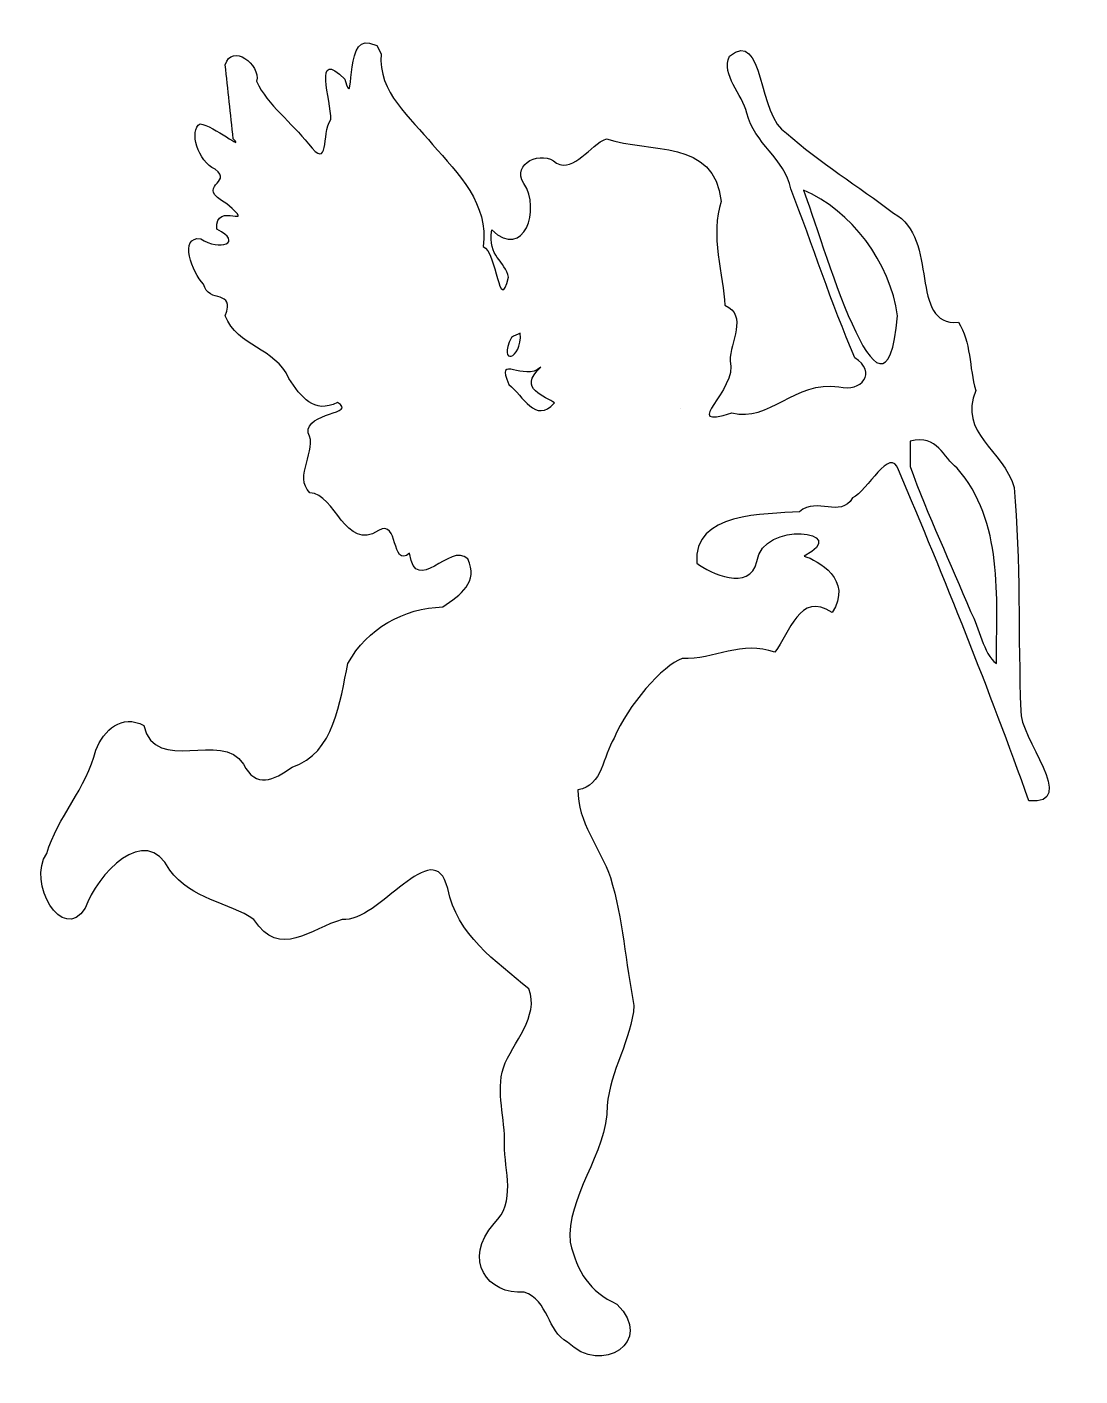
# Model space of a CAD drawing. Header units: centimetres. Extents: x -8.8 to 7.7, y -9.7 to 11.5.
import ezdxf

# ---------------------------------------------------------------- set-up
doc = ezdxf.new("R2010")
doc.units = ezdxf.units.CM
doc.header["$MEASUREMENT"] = 0
doc.layers.add('Layer 1', color=7, linetype='Continuous')

msp = doc.modelspace()

# ---------------------------------------------------------------- linework, layer by layer
at = {"layer": 'Layer 1'}
for points, knots in [([(-3.44803, 11.27399), (-3.85177, 11.38629), (-3.68053, 10.12085), (-3.83649, 10.70472), (-3.83649, 10.70472), (-4.35211, 11.21475), (-4.04737, 10.35255), (-4.05958, 10.06856), (-4.05958, 10.06856), (-4.21338, 9.83744), (-4.06582, 9.24668), (-4.41327, 9.68506), (-4.41327, 9.68506), (-4.66922, 10.02118), (-5.0581, 10.29263), (-5.22779, 10.67072), (-5.22779, 10.67072), (-5.16127, 10.93469), (-5.6195, 11.27743), (-5.72262, 10.93086), (-5.72262, 10.93086), (-5.68072, 10.5428), (-5.63883, 10.15475), (-5.59694, 9.76669), (-5.59694, 9.76669), (-5.40334, 9.55506), (-5.90247, 9.97284), (-6.12043, 10.00215), (-6.12043, 10.00215), (-6.30108, 9.89888), (-6.15107, 9.40204), (-5.88338, 9.28679), (-5.88338, 9.28679), (-5.57789, 9.05413), (-6.22802, 9.0383), (-5.69599, 8.73927), (-5.69599, 8.73927), (-5.19871, 8.29988), (-5.89726, 8.81314), (-5.85513, 8.33929), (-5.85513, 8.33929), (-5.42521, 8.125), (-5.81227, 7.98849), (-6.10963, 8.18758), (-6.10963, 8.18758), (-6.45762, 8.24276), (-6.24507, 7.64311), (-6.06455, 7.4758), (-6.06455, 7.4758), (-5.98876, 7.14808), (-5.55951, 7.4103), (-5.72262, 6.97617), (-5.72262, 6.97617), (-5.53519, 6.47898), (-4.93096, 6.47587), (-4.71972, 5.98723), (-4.71972, 5.98723), (-4.52797, 5.69509), (-4.32915, 5.42132), (-3.95347, 5.60773), (-3.95347, 5.60773), (-3.63954, 5.4221), (-4.45016, 5.46426), (-4.41658, 5.12814), (-4.41658, 5.12814), (-4.25419, 4.86615), (-4.6615, 4.43802), (-4.38717, 4.18567), (-4.38717, 4.18567), (-3.98702, 4.17352), (-3.83013, 3.24769), (-3.30828, 3.59027), (-3.30828, 3.59027), (-2.98285, 3.78424), (-3.11696, 2.99292), (-2.81716, 3.23222), (-2.81716, 3.23222), (-2.71218, 2.53604), (-2.18217, 3.41606), (-1.90128, 3.14508), (-1.90128, 3.14508), (-1.72637, 2.7712), (-2.0148, 2.58059), (-2.29234, 2.38566), (-2.29234, 2.38566), (-2.90769, 2.36839), (-3.48684, 2.04747), (-3.78868, 1.49516), (-3.78868, 1.49516), (-3.91821, 0.89402), (-3.99615, 0.08219), (-4.66974, -0.14062), (-4.66974, -0.14062), (-4.96035, -0.34445), (-5.24042, -0.48306), (-5.43505, -0.09266), (-5.43505, -0.09266), (-5.78105, 0.45516), (-6.81664, -0.26817), (-7.00663, 0.51626), (-7.00663, 0.51626), (-7.35684, 0.70428), (-7.63277, 0.4473), (-7.7629, 0.12965), (-7.7629, 0.12965), (-7.90149, -0.46957), (-8.3724, -0.93401), (-8.53654, -1.50211), (-8.53654, -1.50211), (-8.84744, -1.95433), (-8.29306, -2.93291), (-7.93032, -2.36329), (-7.93032, -2.36329), (-7.74958, -1.836), (-6.98228, -1.00077), (-6.59651, -1.76264), (-6.59651, -1.76264), (-6.26094, -2.22356), (-5.65719, -2.27192), (-5.27241, -2.54081), (-5.27241, -2.54081), (-4.86883, -3.17539), (-4.36895, -2.67737), (-3.87883, -2.54158), (-3.87883, -2.54158), (-3.30107, -2.60262), (-2.44069, -1.1575), (-2.21619, -2.0542), (-2.21619, -2.0542), (-2.07149, -2.78291), (-1.46452, -3.19495), (-0.93697, -3.63611), (-0.93697, -3.63611), (-0.76617, -4.07128), (-1.19368, -4.47519), (-1.33948, -4.87725), (-1.33948, -4.87725), (-1.45961, -5.25281), (-1.30838, -5.68379), (-1.32132, -6.08125), (-1.32132, -6.08125), (-1.32649, -6.51067), (-1.12898, -6.98823), (-1.48543, -7.33177), (-1.48543, -7.33177), (-1.9906, -7.89703), (-1.58305, -8.46874), (-1.01193, -8.41299), (-1.01193, -8.41299), (-0.62388, -8.54871), (-0.65065, -9.03314), (-0.33013, -9.20081), (-0.33013, -9.20081), (0.21027, -9.73684), (1.05447, -9.1914), (0.4505, -8.60236), (0.4505, -8.60236), (0.01599, -8.40728), (-0.17943, -8.09414), (-0.28488, -7.6291), (-0.28488, -7.6291), (-0.36279, -6.93243), (0.29999, -6.23413), (0.29633, -5.47493), (0.29633, -5.47493), (0.34152, -4.92849), (0.68229, -4.43092), (0.71882, -3.89609), (0.71882, -3.89609), (0.58237, -3.22745), (0.54886, -2.52754), (0.34669, -1.87886), (0.34669, -1.87886), (0.19007, -1.41463), (-0.17973, -0.99666), (-0.16389, -0.49501), (-0.16389, -0.49501), (0.23056, -0.43633), (0.22492, 0.04028), (0.4084, 0.31932), (0.4084, 0.31932), (0.61402, 0.82493), (1.17637, 1.47561), (1.4788, 1.57267), (1.4788, 1.57267), (1.98231, 1.55155), (2.42525, 1.86663), (2.94001, 1.67044), (2.94001, 1.67044), (3.17036, 1.97453), (3.3276, 2.63939), (3.83959, 2.29552), (3.83959, 2.29552), (4.18064, 2.81096), (3.61323, 3.12169), (3.39844, 3.18812), (3.39844, 3.18812), (4.18028, 3.57457), (2.74117, 3.76277), (2.65581, 3.09952), (2.65581, 3.09952), (2.54046, 2.61699), (1.9223, 2.92156), (1.70721, 3.07365), (1.70721, 3.07365), (1.6424, 3.88614), (2.78242, 3.84379), (3.32726, 3.88647), (3.32726, 3.88647), (3.6128, 4.12662), (3.96546, 3.77702), (4.16281, 4.10315), (4.16281, 4.10315), (4.39679, 4.21261), (4.75566, 4.93288), (4.8878, 4.54435), (4.8878, 4.54435), (5.6201, 2.82534), (6.31309, 1.08911), (6.94266, -0.67029), (6.94266, -0.67029), (7.74815, -0.74544), (6.77765, 0.34685), (6.81402, 0.75044), (6.81402, 0.75044), (6.77077, 1.92231), (6.81447, 3.10234), (6.70965, 4.26847), (6.70965, 4.26847), (6.5404, 4.86355), (5.82314, 5.11937), (6.10571, 5.79756), (6.10571, 5.79756), (5.99843, 6.14612), (6.0335, 6.5755), (5.83172, 6.87178), (5.83172, 6.87178), (5.03698, 6.80364), (5.53971, 8.20684), (4.81111, 8.59095), (4.81111, 8.59095), (4.25499, 9.01978), (3.6417, 9.38925), (3.12165, 9.85552), (3.12165, 9.85552), (2.66455, 10.10207), (2.77069, 11.52716), (2.22295, 11.06559), (2.22295, 11.06559), (2.08912, 10.77053), (2.42834, 10.46747), (2.49845, 10.16896), (2.49845, 10.16896), (2.60891, 9.69361), (3.0973, 9.45179), (3.19239, 8.97431), (3.19239, 8.97431), (3.53525, 8.09211), (3.82487, 7.17476), (4.20079, 6.3144), (4.20079, 6.3144), (4.5505, 6.08916), (4.31084, 5.75873), (3.94609, 5.85736), (3.94609, 5.85736), (3.25776, 5.95683), (2.85073, 5.29069), (2.26286, 5.44432), (2.26286, 5.44432), (1.40759, 5.18107), (2.36563, 5.79352), (2.23479, 6.26275), (2.23479, 6.26275), (2.22858, 6.56347), (2.51941, 6.97628), (2.1522, 7.14079), (2.1522, 7.14079), (2.12773, 7.58861), (1.91416, 8.26849), (2.09417, 8.77864), (2.09417, 8.77864), (1.98306, 9.77523), (0.97036, 9.53344), (0.2859, 9.76669), (0.2859, 9.76669), (0.01983, 9.66755), (-0.21527, 9.23199), (-0.50421, 9.38124), (-0.50421, 9.38124), (-0.72144, 9.5975), (-1.22624, 9.37688), (-1.01646, 9.06209), (-1.01646, 9.06209), (-0.74532, 8.65628), (-1.01331, 7.84833), (-1.52236, 8.32802), (-1.52236, 8.32802), (-1.59589, 7.89916), (-1.30304, 7.84094), (-1.26108, 7.58103), (-1.26108, 7.58103), (-1.40582, 6.96874), (-1.44299, 7.98296), (-1.65891, 8.06854), (-1.65891, 8.06854), (-1.56047, 8.72463), (-2.05084, 9.2235), (-2.45504, 9.67272), (-2.45504, 9.67272), (-2.79916, 10.10183), (-3.32058, 10.49336), (-3.26695, 11.10615), (-3.26695, 11.10615), (-3.26695, 11.10615), (-3.33202, 11.23406), (-3.33202, 11.23406), (-3.33202, 11.23406), (-3.33202, 11.23406), (-3.44803, 11.27399), (-3.44803, 11.27399)], [0, 0, 0, 0, 0.01234568, 0.01234568, 0.01234568, 0.01234568, 0.02469136, 0.02469136, 0.02469136, 0.02469136, 0.03703704, 0.03703704, 0.03703704, 0.03703704, 0.04938272, 0.04938272, 0.04938272, 0.04938272, 0.0617284, 0.0617284, 0.0617284, 0.0617284, 0.07407407, 0.07407407, 0.07407407, 0.07407407, 0.08641975, 0.08641975, 0.08641975, 0.08641975, 0.09876543, 0.09876543, 0.09876543, 0.09876543, 0.11111111, 0.11111111, 0.11111111, 0.11111111, 0.12345679, 0.12345679, 0.12345679, 0.12345679, 0.13580247, 0.13580247, 0.13580247, 0.13580247, 0.14814815, 0.14814815, 0.14814815, 0.14814815, 0.16049383, 0.16049383, 0.16049383, 0.16049383, 0.17283951, 0.17283951, 0.17283951, 0.17283951, 0.18518519, 0.18518519, 0.18518519, 0.18518519, 0.19753086, 0.19753086, 0.19753086, 0.19753086, 0.20987654, 0.20987654, 0.20987654, 0.20987654, 0.22222222, 0.22222222, 0.22222222, 0.22222222, 0.2345679, 0.2345679, 0.2345679, 0.2345679, 0.24691358, 0.24691358, 0.24691358, 0.24691358, 0.25925926, 0.25925926, 0.25925926, 0.25925926, 0.27160494, 0.27160494, 0.27160494, 0.27160494, 0.28395062, 0.28395062, 0.28395062, 0.28395062, 0.2962963, 0.2962963, 0.2962963, 0.2962963, 0.30864198, 0.30864198, 0.30864198, 0.30864198, 0.32098765, 0.32098765, 0.32098765, 0.32098765, 0.33333333, 0.33333333, 0.33333333, 0.33333333, 0.34567901, 0.34567901, 0.34567901, 0.34567901, 0.35802469, 0.35802469, 0.35802469, 0.35802469, 0.37037037, 0.37037037, 0.37037037, 0.37037037, 0.38271605, 0.38271605, 0.38271605, 0.38271605, 0.39506173, 0.39506173, 0.39506173, 0.39506173, 0.40740741, 0.40740741, 0.40740741, 0.40740741, 0.41975309, 0.41975309, 0.41975309, 0.41975309, 0.43209877, 0.43209877, 0.43209877, 0.43209877, 0.44444444, 0.44444444, 0.44444444, 0.44444444, 0.45679012, 0.45679012, 0.45679012, 0.45679012, 0.4691358, 0.4691358, 0.4691358, 0.4691358, 0.48148148, 0.48148148, 0.48148148, 0.48148148, 0.49382716, 0.49382716, 0.49382716, 0.49382716, 0.50617284, 0.50617284, 0.50617284, 0.50617284, 0.51851852, 0.51851852, 0.51851852, 0.51851852, 0.5308642, 0.5308642, 0.5308642, 0.5308642, 0.54320988, 0.54320988, 0.54320988, 0.54320988, 0.55555556, 0.55555556, 0.55555556, 0.55555556, 0.56790123, 0.56790123, 0.56790123, 0.56790123, 0.58024691, 0.58024691, 0.58024691, 0.58024691, 0.59259259, 0.59259259, 0.59259259, 0.59259259, 0.60493827, 0.60493827, 0.60493827, 0.60493827, 0.61728395, 0.61728395, 0.61728395, 0.61728395, 0.62962963, 0.62962963, 0.62962963, 0.62962963, 0.64197531, 0.64197531, 0.64197531, 0.64197531, 0.65432099, 0.65432099, 0.65432099, 0.65432099, 0.66666667, 0.66666667, 0.66666667, 0.66666667, 0.67901235, 0.67901235, 0.67901235, 0.67901235, 0.69135802, 0.69135802, 0.69135802, 0.69135802, 0.7037037, 0.7037037, 0.7037037, 0.7037037, 0.71604938, 0.71604938, 0.71604938, 0.71604938, 0.72839506, 0.72839506, 0.72839506, 0.72839506, 0.74074074, 0.74074074, 0.74074074, 0.74074074, 0.75308642, 0.75308642, 0.75308642, 0.75308642, 0.7654321, 0.7654321, 0.7654321, 0.7654321, 0.77777778, 0.77777778, 0.77777778, 0.77777778, 0.79012346, 0.79012346, 0.79012346, 0.79012346, 0.80246914, 0.80246914, 0.80246914, 0.80246914, 0.81481481, 0.81481481, 0.81481481, 0.81481481, 0.82716049, 0.82716049, 0.82716049, 0.82716049, 0.83950617, 0.83950617, 0.83950617, 0.83950617, 0.85185185, 0.85185185, 0.85185185, 0.85185185, 0.86419753, 0.86419753, 0.86419753, 0.86419753, 0.87654321, 0.87654321, 0.87654321, 0.87654321, 0.88888889, 0.88888889, 0.88888889, 0.88888889, 0.90123457, 0.90123457, 0.90123457, 0.90123457, 0.91358025, 0.91358025, 0.91358025, 0.91358025, 0.92592593, 0.92592593, 0.92592593, 0.92592593, 0.9382716, 0.9382716, 0.9382716, 0.9382716, 0.95061728, 0.95061728, 0.95061728, 0.95061728, 0.96296296, 0.96296296, 0.96296296, 0.96296296, 0.97530864, 0.97530864, 0.97530864, 0.97530864, 1, 1, 1, 1]), ([(3.3898, 8.95393), (4.14353, 8.64577), (4.75617, 7.80612), (4.87395, 6.97617), (4.87395, 6.97617), (4.6664, 4.68051), (3.65815, 8.26764), (3.3898, 8.95393)], [0, 0, 0, 0, 0.33333333, 0.33333333, 0.33333333, 0.33333333, 1, 1, 1, 1]), ([(-1.07257, 6.70083), (-1.04433, 6.27599), (-1.4371, 6.18266), (-1.21376, 6.63519), (-1.21376, 6.63519), (-1.1667, 6.65707), (-1.11963, 6.67895), (-1.07257, 6.70083)], [0, 0, 0, 0, 0.33333333, 0.33333333, 0.33333333, 0.33333333, 1, 1, 1, 1]), ([(-0.74845, 6.16257), (-1.1412, 5.81188), (-0.65444, 5.70727), (-0.53387, 5.60026), (-0.53387, 5.60026), (-0.83641, 5.26836), (-1.02641, 5.70845), (-1.25366, 5.89304), (-1.25366, 5.89304), (-1.47155, 6.38902), (-1.01421, 5.9239), (-0.74845, 6.16257)], [0, 0, 0, 0, 0.25, 0.25, 0.25, 0.25, 0.5, 0.5, 0.5, 0.5, 1, 1, 1, 1]), ([(5.07156, 4.99923), (5.51148, 5.10889), (5.5891, 4.738), (5.80992, 4.57489), (5.80992, 4.57489), (6.54395, 3.7434), (6.43321, 2.5295), (6.43003, 1.49516), (6.43003, 1.49516), (6.21485, 1.64844), (6.17141, 2.06115), (6.02068, 2.31178), (6.02068, 2.31178), (5.71128, 3.0762), (5.34692, 3.82945), (5.07156, 4.6008), (5.07156, 4.6008), (5.07156, 4.73361), (5.07156, 4.86642), (5.07156, 4.99923)], [0, 0, 0, 0, 0.16666667, 0.16666667, 0.16666667, 0.16666667, 0.33333333, 0.33333333, 0.33333333, 0.33333333, 0.5, 0.5, 0.5, 0.5, 0.66666667, 0.66666667, 0.66666667, 0.66666667, 1, 1, 1, 1])]:
    msp.add_open_spline(points, degree=3, knots=knots, dxfattribs=at)
msp.add_open_spline([(1.44676, 5.51875), (1.44676, 5.51875), (1.44676, 5.51875), (1.44676, 5.51875)], degree=3, dxfattribs=at)

doc.saveas('drawing.dxf')
